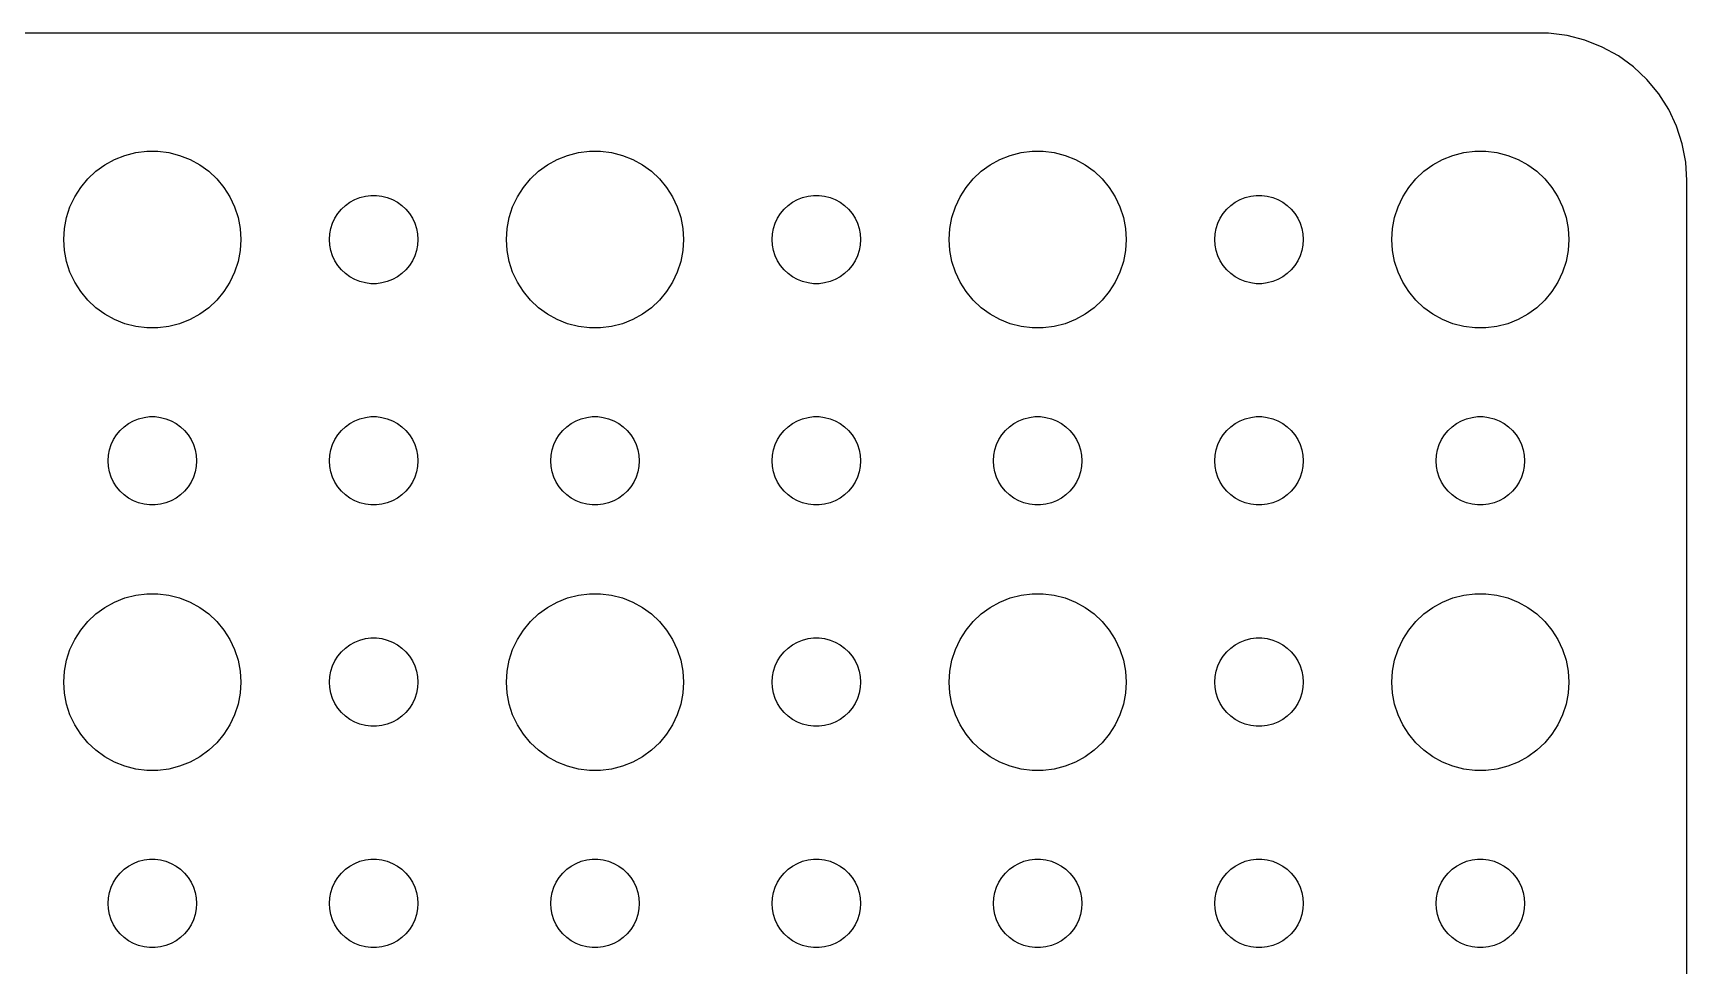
# Model space of a CAD drawing. Extents: x -52 to 52, y -59 to 59.
# Drawn here: x -4 to 52, y 27.9 to 59.5 of the extents above; entities that cross this region are included whole.
import ezdxf

# ---------------------------------------------------------------- set-up
doc = ezdxf.new("R2010")
doc.units = 0
doc.layers.get('0').update_dxf_attribs({"linetype": 'CONTINUOUS'})

msp = doc.modelspace()

# ---------------------------------------------------------------- linework, layer by layer
msp.add_lwpolyline([(52, -54.5), (52, 54.5), (51.9606, 55.1267), (51.8429, 55.7434), (51.6489, 56.3406), (51.3815, 56.9088), (51.0451, 57.4389), (50.6448, 57.9227), (50.1871, 58.3526), (49.6791, 58.7216), (49.1289, 59.0241), (48.5451, 59.2553), (47.9369, 59.4114), (47.314, 59.4901), (47, 59.4901), (47, 59.497), (-47, 59.497)])
for points in [[(-0.188372, 49.5059), (-0.562144, 49.5531), (-0.927051, 49.6468), (-1.27734, 49.7855), (-1.60748, 49.967), (-1.91227, 50.1885), (-2.18691, 50.4464), (-2.42705, 50.7366), (-2.62892, 51.0547), (-2.78933, 51.3956), (-2.90575, 51.7539), (-2.97634, 52.124), (-3, 52.5), (-2.97634, 52.876), (-2.90575, 53.2461), (-2.78933, 53.6044), (-2.62892, 53.9453), (-2.42705, 54.2634), (-2.18691, 54.5536), (-1.91227, 54.8115), (-1.60748, 55.033), (-1.27734, 55.2145), (-0.927051, 55.3532), (-0.562144, 55.4469), (-0.188372, 55.4941), (0.188372, 55.4941), (0.562144, 55.4469), (0.927051, 55.3532), (1.27734, 55.2145), (1.60748, 55.033), (1.91227, 54.8115), (2.18691, 54.5536), (2.42705, 54.2634), (2.62892, 53.9453), (2.78933, 53.6044), (2.90575, 53.2461), (2.97634, 52.876), (3, 52.5), (2.97634, 52.124), (2.90575, 51.7539), (2.78933, 51.3956), (2.62892, 51.0547), (2.42705, 50.7366), (2.18691, 50.4464), (1.91227, 50.1885), (1.60748, 49.967), (1.27734, 49.7855), (0.927051, 49.6468), (0.562144, 49.5531), (0.188372, 49.5059)], [(14.8116, 49.5059), (14.4379, 49.5531), (14.0729, 49.6468), (13.7227, 49.7855), (13.3925, 49.967), (13.0877, 50.1885), (12.8131, 50.4464), (12.5729, 50.7366), (12.3711, 51.0547), (12.2107, 51.3956), (12.0943, 51.7539), (12.0237, 52.124), (12, 52.5), (12.0237, 52.876), (12.0943, 53.2461), (12.2107, 53.6044), (12.3711, 53.9453), (12.5729, 54.2634), (12.8131, 54.5536), (13.0877, 54.8115), (13.3925, 55.033), (13.7227, 55.2145), (14.0729, 55.3532), (14.4379, 55.4469), (14.8116, 55.4941), (15.1884, 55.4941), (15.5621, 55.4469), (15.9271, 55.3532), (16.2773, 55.2145), (16.6075, 55.033), (16.9123, 54.8115), (17.1869, 54.5536), (17.4271, 54.2634), (17.6289, 53.9453), (17.7893, 53.6044), (17.9057, 53.2461), (17.9763, 52.876), (18, 52.5), (17.9763, 52.124), (17.9057, 51.7539), (17.7893, 51.3956), (17.6289, 51.0547), (17.4271, 50.7366), (17.1869, 50.4464), (16.9123, 50.1885), (16.6075, 49.967), (16.2773, 49.7855), (15.9271, 49.6468), (15.5621, 49.5531), (15.1884, 49.5059)], [(29.8116, 49.5059), (29.4379, 49.5531), (29.0729, 49.6468), (28.7227, 49.7855), (28.3925, 49.967), (28.0877, 50.1885), (27.8131, 50.4464), (27.5729, 50.7366), (27.3711, 51.0547), (27.2107, 51.3956), (27.0943, 51.7539), (27.0237, 52.124), (27, 52.5), (27.0237, 52.876), (27.0943, 53.2461), (27.2107, 53.6044), (27.3711, 53.9453), (27.5729, 54.2634), (27.8131, 54.5536), (28.0877, 54.8115), (28.3925, 55.033), (28.7227, 55.2145), (29.0729, 55.3532), (29.4379, 55.4469), (29.8116, 55.4941), (30.1884, 55.4941), (30.5621, 55.4469), (30.9271, 55.3532), (31.2773, 55.2145), (31.6075, 55.033), (31.9123, 54.8115), (32.1869, 54.5536), (32.4271, 54.2634), (32.6289, 53.9453), (32.7893, 53.6044), (32.9057, 53.2461), (32.9763, 52.876), (33, 52.5), (32.9763, 52.124), (32.9057, 51.7539), (32.7893, 51.3956), (32.6289, 51.0547), (32.4271, 50.7366), (32.1869, 50.4464), (31.9123, 50.1885), (31.6075, 49.967), (31.2773, 49.7855), (30.9271, 49.6468), (30.5621, 49.5531), (30.1884, 49.5059)], [(44.8116, 49.5059), (44.4379, 49.5531), (44.0729, 49.6468), (43.7227, 49.7855), (43.3925, 49.967), (43.0877, 50.1885), (42.8131, 50.4464), (42.5729, 50.7366), (42.3711, 51.0547), (42.2107, 51.3956), (42.0943, 51.7539), (42.0237, 52.124), (42, 52.5), (42.0237, 52.876), (42.0943, 53.2461), (42.2107, 53.6044), (42.3711, 53.9453), (42.5729, 54.2634), (42.8131, 54.5536), (43.0877, 54.8115), (43.3925, 55.033), (43.7227, 55.2145), (44.0729, 55.3532), (44.4379, 55.4469), (44.8116, 55.4941), (45.1884, 55.4941), (45.5621, 55.4469), (45.9271, 55.3532), (46.2773, 55.2145), (46.6075, 55.033), (46.9123, 54.8115), (47.1869, 54.5536), (47.4271, 54.2634), (47.6289, 53.9453), (47.7893, 53.6044), (47.9057, 53.2461), (47.9763, 52.876), (48, 52.5), (47.9763, 52.124), (47.9057, 51.7539), (47.7893, 51.3956), (47.6289, 51.0547), (47.4271, 50.7366), (47.1869, 50.4464), (46.9123, 50.1885), (46.6075, 49.967), (46.2773, 49.7855), (45.9271, 49.6468), (45.5621, 49.5531), (45.1884, 49.5059)], [(7.40581, 51.003), (7.21893, 51.0266), (7.03647, 51.0734), (6.86133, 51.1428), (6.69626, 51.2335), (6.54386, 51.3442), (6.40655, 51.4732), (6.28647, 51.6183), (6.18554, 51.7774), (6.10534, 51.9478), (6.04713, 52.127), (6.01183, 52.312), (6, 52.5), (6.01183, 52.688), (6.04713, 52.873), (6.10534, 53.0522), (6.18554, 53.2226), (6.28647, 53.3817), (6.40655, 53.5268), (6.54386, 53.6558), (6.69626, 53.7665), (6.86133, 53.8572), (7.03647, 53.9266), (7.21893, 53.9734), (7.40581, 53.997), (7.59419, 53.997), (7.78107, 53.9734), (7.96353, 53.9266), (8.13867, 53.8572), (8.30374, 53.7665), (8.45614, 53.6558), (8.59345, 53.5268), (8.71353, 53.3817), (8.81446, 53.2226), (8.89466, 53.0522), (8.95287, 52.873), (8.98817, 52.688), (9, 52.5), (8.98817, 52.312), (8.95287, 52.127), (8.89466, 51.9478), (8.81446, 51.7774), (8.71353, 51.6183), (8.59345, 51.4732), (8.45614, 51.3442), (8.30374, 51.2335), (8.13867, 51.1428), (7.96353, 51.0734), (7.78107, 51.0266), (7.59419, 51.003)], [(22.4058, 51.003), (22.2189, 51.0266), (22.0365, 51.0734), (21.8613, 51.1428), (21.6963, 51.2335), (21.5439, 51.3442), (21.4065, 51.4732), (21.2865, 51.6183), (21.1855, 51.7774), (21.1053, 51.9478), (21.0471, 52.127), (21.0118, 52.312), (21, 52.5), (21.0118, 52.688), (21.0471, 52.873), (21.1053, 53.0522), (21.1855, 53.2226), (21.2865, 53.3817), (21.4065, 53.5268), (21.5439, 53.6558), (21.6963, 53.7665), (21.8613, 53.8572), (22.0365, 53.9266), (22.2189, 53.9734), (22.4058, 53.997), (22.5942, 53.997), (22.7811, 53.9734), (22.9635, 53.9266), (23.1387, 53.8572), (23.3037, 53.7665), (23.4561, 53.6558), (23.5935, 53.5268), (23.7135, 53.3817), (23.8145, 53.2226), (23.8947, 53.0522), (23.9529, 52.873), (23.9882, 52.688), (24, 52.5), (23.9882, 52.312), (23.9529, 52.127), (23.8947, 51.9478), (23.8145, 51.7774), (23.7135, 51.6183), (23.5935, 51.4732), (23.4561, 51.3442), (23.3037, 51.2335), (23.1387, 51.1428), (22.9635, 51.0734), (22.7811, 51.0266), (22.5942, 51.003)], [(37.4058, 51.003), (37.2189, 51.0266), (37.0365, 51.0734), (36.8613, 51.1428), (36.6963, 51.2335), (36.5439, 51.3442), (36.4065, 51.4732), (36.2865, 51.6183), (36.1855, 51.7774), (36.1053, 51.9478), (36.0471, 52.127), (36.0118, 52.312), (36, 52.5), (36.0118, 52.688), (36.0471, 52.873), (36.1053, 53.0522), (36.1855, 53.2226), (36.2865, 53.3817), (36.4065, 53.5268), (36.5439, 53.6558), (36.6963, 53.7665), (36.8613, 53.8572), (37.0365, 53.9266), (37.2189, 53.9734), (37.4058, 53.997), (37.5942, 53.997), (37.7811, 53.9734), (37.9635, 53.9266), (38.1387, 53.8572), (38.3037, 53.7665), (38.4561, 53.6558), (38.5935, 53.5268), (38.7135, 53.3817), (38.8145, 53.2226), (38.8947, 53.0522), (38.9529, 52.873), (38.9882, 52.688), (39, 52.5), (38.9882, 52.312), (38.9529, 52.127), (38.8947, 51.9478), (38.8145, 51.7774), (38.7135, 51.6183), (38.5935, 51.4732), (38.4561, 51.3442), (38.3037, 51.2335), (38.1387, 51.1428), (37.9635, 51.0734), (37.7811, 51.0266), (37.5942, 51.003)], [(-0.094186, 43.503), (-0.281072, 43.5266), (-0.463525, 43.5734), (-0.638669, 43.6428), (-0.80374, 43.7335), (-0.956136, 43.8442), (-1.09345, 43.9732), (-1.21353, 44.1183), (-1.31446, 44.2774), (-1.39466, 44.4478), (-1.45287, 44.627), (-1.48817, 44.812), (-1.5, 45), (-1.48817, 45.188), (-1.45287, 45.373), (-1.39466, 45.5522), (-1.31446, 45.7226), (-1.21353, 45.8817), (-1.09345, 46.0268), (-0.956136, 46.1558), (-0.80374, 46.2665), (-0.638669, 46.3572), (-0.463525, 46.4266), (-0.281072, 46.4734), (-0.094186, 46.497), (0.094186, 46.497), (0.281072, 46.4734), (0.463525, 46.4266), (0.638669, 46.3572), (0.80374, 46.2665), (0.956136, 46.1558), (1.09345, 46.0268), (1.21353, 45.8817), (1.31446, 45.7226), (1.39466, 45.5522), (1.45287, 45.373), (1.48817, 45.188), (1.5, 45), (1.48817, 44.812), (1.45287, 44.627), (1.39466, 44.4478), (1.31446, 44.2774), (1.21353, 44.1183), (1.09345, 43.9732), (0.956136, 43.8442), (0.80374, 43.7335), (0.638669, 43.6428), (0.463525, 43.5734), (0.281072, 43.5266), (0.094186, 43.503)], [(7.40581, 43.503), (7.21893, 43.5266), (7.03647, 43.5734), (6.86133, 43.6428), (6.69626, 43.7335), (6.54386, 43.8442), (6.40655, 43.9732), (6.28647, 44.1183), (6.18554, 44.2774), (6.10534, 44.4478), (6.04713, 44.627), (6.01183, 44.812), (6, 45), (6.01183, 45.188), (6.04713, 45.373), (6.10534, 45.5522), (6.18554, 45.7226), (6.28647, 45.8817), (6.40655, 46.0268), (6.54386, 46.1558), (6.69626, 46.2665), (6.86133, 46.3572), (7.03647, 46.4266), (7.21893, 46.4734), (7.40581, 46.497), (7.59419, 46.497), (7.78107, 46.4734), (7.96353, 46.4266), (8.13867, 46.3572), (8.30374, 46.2665), (8.45614, 46.1558), (8.59345, 46.0268), (8.71353, 45.8817), (8.81446, 45.7226), (8.89466, 45.5522), (8.95287, 45.373), (8.98817, 45.188), (9, 45), (8.98817, 44.812), (8.95287, 44.627), (8.89466, 44.4478), (8.81446, 44.2774), (8.71353, 44.1183), (8.59345, 43.9732), (8.45614, 43.8442), (8.30374, 43.7335), (8.13867, 43.6428), (7.96353, 43.5734), (7.78107, 43.5266), (7.59419, 43.503)], [(14.9058, 43.503), (14.7189, 43.5266), (14.5365, 43.5734), (14.3613, 43.6428), (14.1963, 43.7335), (14.0439, 43.8442), (13.9065, 43.9732), (13.7865, 44.1183), (13.6855, 44.2774), (13.6053, 44.4478), (13.5471, 44.627), (13.5118, 44.812), (13.5, 45), (13.5118, 45.188), (13.5471, 45.373), (13.6053, 45.5522), (13.6855, 45.7226), (13.7865, 45.8817), (13.9065, 46.0268), (14.0439, 46.1558), (14.1963, 46.2665), (14.3613, 46.3572), (14.5365, 46.4266), (14.7189, 46.4734), (14.9058, 46.497), (15.0942, 46.497), (15.2811, 46.4734), (15.4635, 46.4266), (15.6387, 46.3572), (15.8037, 46.2665), (15.9561, 46.1558), (16.0935, 46.0268), (16.2135, 45.8817), (16.3145, 45.7226), (16.3947, 45.5522), (16.4529, 45.373), (16.4882, 45.188), (16.5, 45), (16.4882, 44.812), (16.4529, 44.627), (16.3947, 44.4478), (16.3145, 44.2774), (16.2135, 44.1183), (16.0935, 43.9732), (15.9561, 43.8442), (15.8037, 43.7335), (15.6387, 43.6428), (15.4635, 43.5734), (15.2811, 43.5266), (15.0942, 43.503)], [(22.4058, 43.503), (22.2189, 43.5266), (22.0365, 43.5734), (21.8613, 43.6428), (21.6963, 43.7335), (21.5439, 43.8442), (21.4065, 43.9732), (21.2865, 44.1183), (21.1855, 44.2774), (21.1053, 44.4478), (21.0471, 44.627), (21.0118, 44.812), (21, 45), (21.0118, 45.188), (21.0471, 45.373), (21.1053, 45.5522), (21.1855, 45.7226), (21.2865, 45.8817), (21.4065, 46.0268), (21.5439, 46.1558), (21.6963, 46.2665), (21.8613, 46.3572), (22.0365, 46.4266), (22.2189, 46.4734), (22.4058, 46.497), (22.5942, 46.497), (22.7811, 46.4734), (22.9635, 46.4266), (23.1387, 46.3572), (23.3037, 46.2665), (23.4561, 46.1558), (23.5935, 46.0268), (23.7135, 45.8817), (23.8145, 45.7226), (23.8947, 45.5522), (23.9529, 45.373), (23.9882, 45.188), (24, 45), (23.9882, 44.812), (23.9529, 44.627), (23.8947, 44.4478), (23.8145, 44.2774), (23.7135, 44.1183), (23.5935, 43.9732), (23.4561, 43.8442), (23.3037, 43.7335), (23.1387, 43.6428), (22.9635, 43.5734), (22.7811, 43.5266), (22.5942, 43.503)], [(29.9058, 43.503), (29.7189, 43.5266), (29.5365, 43.5734), (29.3613, 43.6428), (29.1963, 43.7335), (29.0439, 43.8442), (28.9065, 43.9732), (28.7865, 44.1183), (28.6855, 44.2774), (28.6053, 44.4478), (28.5471, 44.627), (28.5118, 44.812), (28.5, 45), (28.5118, 45.188), (28.5471, 45.373), (28.6053, 45.5522), (28.6855, 45.7226), (28.7865, 45.8817), (28.9065, 46.0268), (29.0439, 46.1558), (29.1963, 46.2665), (29.3613, 46.3572), (29.5365, 46.4266), (29.7189, 46.4734), (29.9058, 46.497), (30.0942, 46.497), (30.2811, 46.4734), (30.4635, 46.4266), (30.6387, 46.3572), (30.8037, 46.2665), (30.9561, 46.1558), (31.0935, 46.0268), (31.2135, 45.8817), (31.3145, 45.7226), (31.3947, 45.5522), (31.4529, 45.373), (31.4882, 45.188), (31.5, 45), (31.4882, 44.812), (31.4529, 44.627), (31.3947, 44.4478), (31.3145, 44.2774), (31.2135, 44.1183), (31.0935, 43.9732), (30.9561, 43.8442), (30.8037, 43.7335), (30.6387, 43.6428), (30.4635, 43.5734), (30.2811, 43.5266), (30.0942, 43.503)], [(37.4058, 43.503), (37.2189, 43.5266), (37.0365, 43.5734), (36.8613, 43.6428), (36.6963, 43.7335), (36.5439, 43.8442), (36.4065, 43.9732), (36.2865, 44.1183), (36.1855, 44.2774), (36.1053, 44.4478), (36.0471, 44.627), (36.0118, 44.812), (36, 45), (36.0118, 45.188), (36.0471, 45.373), (36.1053, 45.5522), (36.1855, 45.7226), (36.2865, 45.8817), (36.4065, 46.0268), (36.5439, 46.1558), (36.6963, 46.2665), (36.8613, 46.3572), (37.0365, 46.4266), (37.2189, 46.4734), (37.4058, 46.497), (37.5942, 46.497), (37.7811, 46.4734), (37.9635, 46.4266), (38.1387, 46.3572), (38.3037, 46.2665), (38.4561, 46.1558), (38.5935, 46.0268), (38.7135, 45.8817), (38.8145, 45.7226), (38.8947, 45.5522), (38.9529, 45.373), (38.9882, 45.188), (39, 45), (38.9882, 44.812), (38.9529, 44.627), (38.8947, 44.4478), (38.8145, 44.2774), (38.7135, 44.1183), (38.5935, 43.9732), (38.4561, 43.8442), (38.3037, 43.7335), (38.1387, 43.6428), (37.9635, 43.5734), (37.7811, 43.5266), (37.5942, 43.503)], [(44.9058, 43.503), (44.7189, 43.5266), (44.5365, 43.5734), (44.3613, 43.6428), (44.1963, 43.7335), (44.0439, 43.8442), (43.9065, 43.9732), (43.7865, 44.1183), (43.6855, 44.2774), (43.6053, 44.4478), (43.5471, 44.627), (43.5118, 44.812), (43.5, 45), (43.5118, 45.188), (43.5471, 45.373), (43.6053, 45.5522), (43.6855, 45.7226), (43.7865, 45.8817), (43.9065, 46.0268), (44.0439, 46.1558), (44.1963, 46.2665), (44.3613, 46.3572), (44.5365, 46.4266), (44.7189, 46.4734), (44.9058, 46.497), (45.0942, 46.497), (45.2811, 46.4734), (45.4635, 46.4266), (45.6387, 46.3572), (45.8037, 46.2665), (45.9561, 46.1558), (46.0935, 46.0268), (46.2135, 45.8817), (46.3145, 45.7226), (46.3947, 45.5522), (46.4529, 45.373), (46.4882, 45.188), (46.5, 45), (46.4882, 44.812), (46.4529, 44.627), (46.3947, 44.4478), (46.3145, 44.2774), (46.2135, 44.1183), (46.0935, 43.9732), (45.9561, 43.8442), (45.8037, 43.7335), (45.6387, 43.6428), (45.4635, 43.5734), (45.2811, 43.5266), (45.0942, 43.503)], [(-0.188372, 34.5059), (-0.562144, 34.5531), (-0.927051, 34.6468), (-1.27734, 34.7855), (-1.60748, 34.967), (-1.91227, 35.1885), (-2.18691, 35.4464), (-2.42705, 35.7366), (-2.62892, 36.0547), (-2.78933, 36.3956), (-2.90575, 36.7539), (-2.97634, 37.124), (-3, 37.5), (-2.97634, 37.876), (-2.90575, 38.2461), (-2.78933, 38.6044), (-2.62892, 38.9453), (-2.42705, 39.2634), (-2.18691, 39.5536), (-1.91227, 39.8115), (-1.60748, 40.033), (-1.27734, 40.2145), (-0.927051, 40.3532), (-0.562144, 40.4469), (-0.188372, 40.4941), (0.188372, 40.4941), (0.562144, 40.4469), (0.927051, 40.3532), (1.27734, 40.2145), (1.60748, 40.033), (1.91227, 39.8115), (2.18691, 39.5536), (2.42705, 39.2634), (2.62892, 38.9453), (2.78933, 38.6044), (2.90575, 38.2461), (2.97634, 37.876), (3, 37.5), (2.97634, 37.124), (2.90575, 36.7539), (2.78933, 36.3956), (2.62892, 36.0547), (2.42705, 35.7366), (2.18691, 35.4464), (1.91227, 35.1885), (1.60748, 34.967), (1.27734, 34.7855), (0.927051, 34.6468), (0.562144, 34.5531), (0.188372, 34.5059)], [(14.8116, 34.5059), (14.4379, 34.5531), (14.0729, 34.6468), (13.7227, 34.7855), (13.3925, 34.967), (13.0877, 35.1885), (12.8131, 35.4464), (12.5729, 35.7366), (12.3711, 36.0547), (12.2107, 36.3956), (12.0943, 36.7539), (12.0237, 37.124), (12, 37.5), (12.0237, 37.876), (12.0943, 38.2461), (12.2107, 38.6044), (12.3711, 38.9453), (12.5729, 39.2634), (12.8131, 39.5536), (13.0877, 39.8115), (13.3925, 40.033), (13.7227, 40.2145), (14.0729, 40.3532), (14.4379, 40.4469), (14.8116, 40.4941), (15.1884, 40.4941), (15.5621, 40.4469), (15.9271, 40.3532), (16.2773, 40.2145), (16.6075, 40.033), (16.9123, 39.8115), (17.1869, 39.5536), (17.4271, 39.2634), (17.6289, 38.9453), (17.7893, 38.6044), (17.9057, 38.2461), (17.9763, 37.876), (18, 37.5), (17.9763, 37.124), (17.9057, 36.7539), (17.7893, 36.3956), (17.6289, 36.0547), (17.4271, 35.7366), (17.1869, 35.4464), (16.9123, 35.1885), (16.6075, 34.967), (16.2773, 34.7855), (15.9271, 34.6468), (15.5621, 34.5531), (15.1884, 34.5059)], [(29.8116, 34.5059), (29.4379, 34.5531), (29.0729, 34.6468), (28.7227, 34.7855), (28.3925, 34.967), (28.0877, 35.1885), (27.8131, 35.4464), (27.5729, 35.7366), (27.3711, 36.0547), (27.2107, 36.3956), (27.0943, 36.7539), (27.0237, 37.124), (27, 37.5), (27.0237, 37.876), (27.0943, 38.2461), (27.2107, 38.6044), (27.3711, 38.9453), (27.5729, 39.2634), (27.8131, 39.5536), (28.0877, 39.8115), (28.3925, 40.033), (28.7227, 40.2145), (29.0729, 40.3532), (29.4379, 40.4469), (29.8116, 40.4941), (30.1884, 40.4941), (30.5621, 40.4469), (30.9271, 40.3532), (31.2773, 40.2145), (31.6075, 40.033), (31.9123, 39.8115), (32.1869, 39.5536), (32.4271, 39.2634), (32.6289, 38.9453), (32.7893, 38.6044), (32.9057, 38.2461), (32.9763, 37.876), (33, 37.5), (32.9763, 37.124), (32.9057, 36.7539), (32.7893, 36.3956), (32.6289, 36.0547), (32.4271, 35.7366), (32.1869, 35.4464), (31.9123, 35.1885), (31.6075, 34.967), (31.2773, 34.7855), (30.9271, 34.6468), (30.5621, 34.5531), (30.1884, 34.5059)], [(44.8116, 34.5059), (44.4379, 34.5531), (44.0729, 34.6468), (43.7227, 34.7855), (43.3925, 34.967), (43.0877, 35.1885), (42.8131, 35.4464), (42.5729, 35.7366), (42.3711, 36.0547), (42.2107, 36.3956), (42.0943, 36.7539), (42.0237, 37.124), (42, 37.5), (42.0237, 37.876), (42.0943, 38.2461), (42.2107, 38.6044), (42.3711, 38.9453), (42.5729, 39.2634), (42.8131, 39.5536), (43.0877, 39.8115), (43.3925, 40.033), (43.7227, 40.2145), (44.0729, 40.3532), (44.4379, 40.4469), (44.8116, 40.4941), (45.1884, 40.4941), (45.5621, 40.4469), (45.9271, 40.3532), (46.2773, 40.2145), (46.6075, 40.033), (46.9123, 39.8115), (47.1869, 39.5536), (47.4271, 39.2634), (47.6289, 38.9453), (47.7893, 38.6044), (47.9057, 38.2461), (47.9763, 37.876), (48, 37.5), (47.9763, 37.124), (47.9057, 36.7539), (47.7893, 36.3956), (47.6289, 36.0547), (47.4271, 35.7366), (47.1869, 35.4464), (46.9123, 35.1885), (46.6075, 34.967), (46.2773, 34.7855), (45.9271, 34.6468), (45.5621, 34.5531), (45.1884, 34.5059)], [(7.40581, 36.003), (7.21893, 36.0266), (7.03647, 36.0734), (6.86133, 36.1428), (6.69626, 36.2335), (6.54386, 36.3442), (6.40655, 36.4732), (6.28647, 36.6183), (6.18554, 36.7774), (6.10534, 36.9478), (6.04713, 37.127), (6.01183, 37.312), (6, 37.5), (6.01183, 37.688), (6.04713, 37.873), (6.10534, 38.0522), (6.18554, 38.2226), (6.28647, 38.3817), (6.40655, 38.5268), (6.54386, 38.6558), (6.69626, 38.7665), (6.86133, 38.8572), (7.03647, 38.9266), (7.21893, 38.9734), (7.40581, 38.997), (7.59419, 38.997), (7.78107, 38.9734), (7.96353, 38.9266), (8.13867, 38.8572), (8.30374, 38.7665), (8.45614, 38.6558), (8.59345, 38.5268), (8.71353, 38.3817), (8.81446, 38.2226), (8.89466, 38.0522), (8.95287, 37.873), (8.98817, 37.688), (9, 37.5), (8.98817, 37.312), (8.95287, 37.127), (8.89466, 36.9478), (8.81446, 36.7774), (8.71353, 36.6183), (8.59345, 36.4732), (8.45614, 36.3442), (8.30374, 36.2335), (8.13867, 36.1428), (7.96353, 36.0734), (7.78107, 36.0266), (7.59419, 36.003)], [(22.4058, 36.003), (22.2189, 36.0266), (22.0365, 36.0734), (21.8613, 36.1428), (21.6963, 36.2335), (21.5439, 36.3442), (21.4065, 36.4732), (21.2865, 36.6183), (21.1855, 36.7774), (21.1053, 36.9478), (21.0471, 37.127), (21.0118, 37.312), (21, 37.5), (21.0118, 37.688), (21.0471, 37.873), (21.1053, 38.0522), (21.1855, 38.2226), (21.2865, 38.3817), (21.4065, 38.5268), (21.5439, 38.6558), (21.6963, 38.7665), (21.8613, 38.8572), (22.0365, 38.9266), (22.2189, 38.9734), (22.4058, 38.997), (22.5942, 38.997), (22.7811, 38.9734), (22.9635, 38.9266), (23.1387, 38.8572), (23.3037, 38.7665), (23.4561, 38.6558), (23.5935, 38.5268), (23.7135, 38.3817), (23.8145, 38.2226), (23.8947, 38.0522), (23.9529, 37.873), (23.9882, 37.688), (24, 37.5), (23.9882, 37.312), (23.9529, 37.127), (23.8947, 36.9478), (23.8145, 36.7774), (23.7135, 36.6183), (23.5935, 36.4732), (23.4561, 36.3442), (23.3037, 36.2335), (23.1387, 36.1428), (22.9635, 36.0734), (22.7811, 36.0266), (22.5942, 36.003)], [(37.4058, 36.003), (37.2189, 36.0266), (37.0365, 36.0734), (36.8613, 36.1428), (36.6963, 36.2335), (36.5439, 36.3442), (36.4065, 36.4732), (36.2865, 36.6183), (36.1855, 36.7774), (36.1053, 36.9478), (36.0471, 37.127), (36.0118, 37.312), (36, 37.5), (36.0118, 37.688), (36.0471, 37.873), (36.1053, 38.0522), (36.1855, 38.2226), (36.2865, 38.3817), (36.4065, 38.5268), (36.5439, 38.6558), (36.6963, 38.7665), (36.8613, 38.8572), (37.0365, 38.9266), (37.2189, 38.9734), (37.4058, 38.997), (37.5942, 38.997), (37.7811, 38.9734), (37.9635, 38.9266), (38.1387, 38.8572), (38.3037, 38.7665), (38.4561, 38.6558), (38.5935, 38.5268), (38.7135, 38.3817), (38.8145, 38.2226), (38.8947, 38.0522), (38.9529, 37.873), (38.9882, 37.688), (39, 37.5), (38.9882, 37.312), (38.9529, 37.127), (38.8947, 36.9478), (38.8145, 36.7774), (38.7135, 36.6183), (38.5935, 36.4732), (38.4561, 36.3442), (38.3037, 36.2335), (38.1387, 36.1428), (37.9635, 36.0734), (37.7811, 36.0266), (37.5942, 36.003)], [(-0.094186, 28.503), (-0.281072, 28.5266), (-0.463525, 28.5734), (-0.638669, 28.6428), (-0.80374, 28.7335), (-0.956136, 28.8442), (-1.09345, 28.9732), (-1.21353, 29.1183), (-1.31446, 29.2774), (-1.39466, 29.4478), (-1.45287, 29.627), (-1.48817, 29.812), (-1.5, 30), (-1.48817, 30.188), (-1.45287, 30.373), (-1.39466, 30.5522), (-1.31446, 30.7226), (-1.21353, 30.8817), (-1.09345, 31.0268), (-0.956136, 31.1558), (-0.80374, 31.2665), (-0.638669, 31.3572), (-0.463525, 31.4266), (-0.281072, 31.4734), (-0.094186, 31.497), (0.094186, 31.497), (0.281072, 31.4734), (0.463525, 31.4266), (0.638669, 31.3572), (0.80374, 31.2665), (0.956136, 31.1558), (1.09345, 31.0268), (1.21353, 30.8817), (1.31446, 30.7226), (1.39466, 30.5522), (1.45287, 30.373), (1.48817, 30.188), (1.5, 30), (1.48817, 29.812), (1.45287, 29.627), (1.39466, 29.4478), (1.31446, 29.2774), (1.21353, 29.1183), (1.09345, 28.9732), (0.956136, 28.8442), (0.80374, 28.7335), (0.638669, 28.6428), (0.463525, 28.5734), (0.281072, 28.5266), (0.094186, 28.503)], [(7.40581, 28.503), (7.21893, 28.5266), (7.03647, 28.5734), (6.86133, 28.6428), (6.69626, 28.7335), (6.54386, 28.8442), (6.40655, 28.9732), (6.28647, 29.1183), (6.18554, 29.2774), (6.10534, 29.4478), (6.04713, 29.627), (6.01183, 29.812), (6, 30), (6.01183, 30.188), (6.04713, 30.373), (6.10534, 30.5522), (6.18554, 30.7226), (6.28647, 30.8817), (6.40655, 31.0268), (6.54386, 31.1558), (6.69626, 31.2665), (6.86133, 31.3572), (7.03647, 31.4266), (7.21893, 31.4734), (7.40581, 31.497), (7.59419, 31.497), (7.78107, 31.4734), (7.96353, 31.4266), (8.13867, 31.3572), (8.30374, 31.2665), (8.45614, 31.1558), (8.59345, 31.0268), (8.71353, 30.8817), (8.81446, 30.7226), (8.89466, 30.5522), (8.95287, 30.373), (8.98817, 30.188), (9, 30), (8.98817, 29.812), (8.95287, 29.627), (8.89466, 29.4478), (8.81446, 29.2774), (8.71353, 29.1183), (8.59345, 28.9732), (8.45614, 28.8442), (8.30374, 28.7335), (8.13867, 28.6428), (7.96353, 28.5734), (7.78107, 28.5266), (7.59419, 28.503)], [(14.9058, 28.503), (14.7189, 28.5266), (14.5365, 28.5734), (14.3613, 28.6428), (14.1963, 28.7335), (14.0439, 28.8442), (13.9065, 28.9732), (13.7865, 29.1183), (13.6855, 29.2774), (13.6053, 29.4478), (13.5471, 29.627), (13.5118, 29.812), (13.5, 30), (13.5118, 30.188), (13.5471, 30.373), (13.6053, 30.5522), (13.6855, 30.7226), (13.7865, 30.8817), (13.9065, 31.0268), (14.0439, 31.1558), (14.1963, 31.2665), (14.3613, 31.3572), (14.5365, 31.4266), (14.7189, 31.4734), (14.9058, 31.497), (15.0942, 31.497), (15.2811, 31.4734), (15.4635, 31.4266), (15.6387, 31.3572), (15.8037, 31.2665), (15.9561, 31.1558), (16.0935, 31.0268), (16.2135, 30.8817), (16.3145, 30.7226), (16.3947, 30.5522), (16.4529, 30.373), (16.4882, 30.188), (16.5, 30), (16.4882, 29.812), (16.4529, 29.627), (16.3947, 29.4478), (16.3145, 29.2774), (16.2135, 29.1183), (16.0935, 28.9732), (15.9561, 28.8442), (15.8037, 28.7335), (15.6387, 28.6428), (15.4635, 28.5734), (15.2811, 28.5266), (15.0942, 28.503)], [(22.4058, 28.503), (22.2189, 28.5266), (22.0365, 28.5734), (21.8613, 28.6428), (21.6963, 28.7335), (21.5439, 28.8442), (21.4065, 28.9732), (21.2865, 29.1183), (21.1855, 29.2774), (21.1053, 29.4478), (21.0471, 29.627), (21.0118, 29.812), (21, 30), (21.0118, 30.188), (21.0471, 30.373), (21.1053, 30.5522), (21.1855, 30.7226), (21.2865, 30.8817), (21.4065, 31.0268), (21.5439, 31.1558), (21.6963, 31.2665), (21.8613, 31.3572), (22.0365, 31.4266), (22.2189, 31.4734), (22.4058, 31.497), (22.5942, 31.497), (22.7811, 31.4734), (22.9635, 31.4266), (23.1387, 31.3572), (23.3037, 31.2665), (23.4561, 31.1558), (23.5935, 31.0268), (23.7135, 30.8817), (23.8145, 30.7226), (23.8947, 30.5522), (23.9529, 30.373), (23.9882, 30.188), (24, 30), (23.9882, 29.812), (23.9529, 29.627), (23.8947, 29.4478), (23.8145, 29.2774), (23.7135, 29.1183), (23.5935, 28.9732), (23.4561, 28.8442), (23.3037, 28.7335), (23.1387, 28.6428), (22.9635, 28.5734), (22.7811, 28.5266), (22.5942, 28.503)], [(29.9058, 28.503), (29.7189, 28.5266), (29.5365, 28.5734), (29.3613, 28.6428), (29.1963, 28.7335), (29.0439, 28.8442), (28.9065, 28.9732), (28.7865, 29.1183), (28.6855, 29.2774), (28.6053, 29.4478), (28.5471, 29.627), (28.5118, 29.812), (28.5, 30), (28.5118, 30.188), (28.5471, 30.373), (28.6053, 30.5522), (28.6855, 30.7226), (28.7865, 30.8817), (28.9065, 31.0268), (29.0439, 31.1558), (29.1963, 31.2665), (29.3613, 31.3572), (29.5365, 31.4266), (29.7189, 31.4734), (29.9058, 31.497), (30.0942, 31.497), (30.2811, 31.4734), (30.4635, 31.4266), (30.6387, 31.3572), (30.8037, 31.2665), (30.9561, 31.1558), (31.0935, 31.0268), (31.2135, 30.8817), (31.3145, 30.7226), (31.3947, 30.5522), (31.4529, 30.373), (31.4882, 30.188), (31.5, 30), (31.4882, 29.812), (31.4529, 29.627), (31.3947, 29.4478), (31.3145, 29.2774), (31.2135, 29.1183), (31.0935, 28.9732), (30.9561, 28.8442), (30.8037, 28.7335), (30.6387, 28.6428), (30.4635, 28.5734), (30.2811, 28.5266), (30.0942, 28.503)], [(37.4058, 28.503), (37.2189, 28.5266), (37.0365, 28.5734), (36.8613, 28.6428), (36.6963, 28.7335), (36.5439, 28.8442), (36.4065, 28.9732), (36.2865, 29.1183), (36.1855, 29.2774), (36.1053, 29.4478), (36.0471, 29.627), (36.0118, 29.812), (36, 30), (36.0118, 30.188), (36.0471, 30.373), (36.1053, 30.5522), (36.1855, 30.7226), (36.2865, 30.8817), (36.4065, 31.0268), (36.5439, 31.1558), (36.6963, 31.2665), (36.8613, 31.3572), (37.0365, 31.4266), (37.2189, 31.4734), (37.4058, 31.497), (37.5942, 31.497), (37.7811, 31.4734), (37.9635, 31.4266), (38.1387, 31.3572), (38.3037, 31.2665), (38.4561, 31.1558), (38.5935, 31.0268), (38.7135, 30.8817), (38.8145, 30.7226), (38.8947, 30.5522), (38.9529, 30.373), (38.9882, 30.188), (39, 30), (38.9882, 29.812), (38.9529, 29.627), (38.8947, 29.4478), (38.8145, 29.2774), (38.7135, 29.1183), (38.5935, 28.9732), (38.4561, 28.8442), (38.3037, 28.7335), (38.1387, 28.6428), (37.9635, 28.5734), (37.7811, 28.5266), (37.5942, 28.503)], [(44.9058, 28.503), (44.7189, 28.5266), (44.5365, 28.5734), (44.3613, 28.6428), (44.1963, 28.7335), (44.0439, 28.8442), (43.9065, 28.9732), (43.7865, 29.1183), (43.6855, 29.2774), (43.6053, 29.4478), (43.5471, 29.627), (43.5118, 29.812), (43.5, 30), (43.5118, 30.188), (43.5471, 30.373), (43.6053, 30.5522), (43.6855, 30.7226), (43.7865, 30.8817), (43.9065, 31.0268), (44.0439, 31.1558), (44.1963, 31.2665), (44.3613, 31.3572), (44.5365, 31.4266), (44.7189, 31.4734), (44.9058, 31.497), (45.0942, 31.497), (45.2811, 31.4734), (45.4635, 31.4266), (45.6387, 31.3572), (45.8037, 31.2665), (45.9561, 31.1558), (46.0935, 31.0268), (46.2135, 30.8817), (46.3145, 30.7226), (46.3947, 30.5522), (46.4529, 30.373), (46.4882, 30.188), (46.5, 30), (46.4882, 29.812), (46.4529, 29.627), (46.3947, 29.4478), (46.3145, 29.2774), (46.2135, 29.1183), (46.0935, 28.9732), (45.9561, 28.8442), (45.8037, 28.7335), (45.6387, 28.6428), (45.4635, 28.5734), (45.2811, 28.5266), (45.0942, 28.503)]]:
    msp.add_lwpolyline(points, close=True)

doc.saveas('drawing.dxf')
